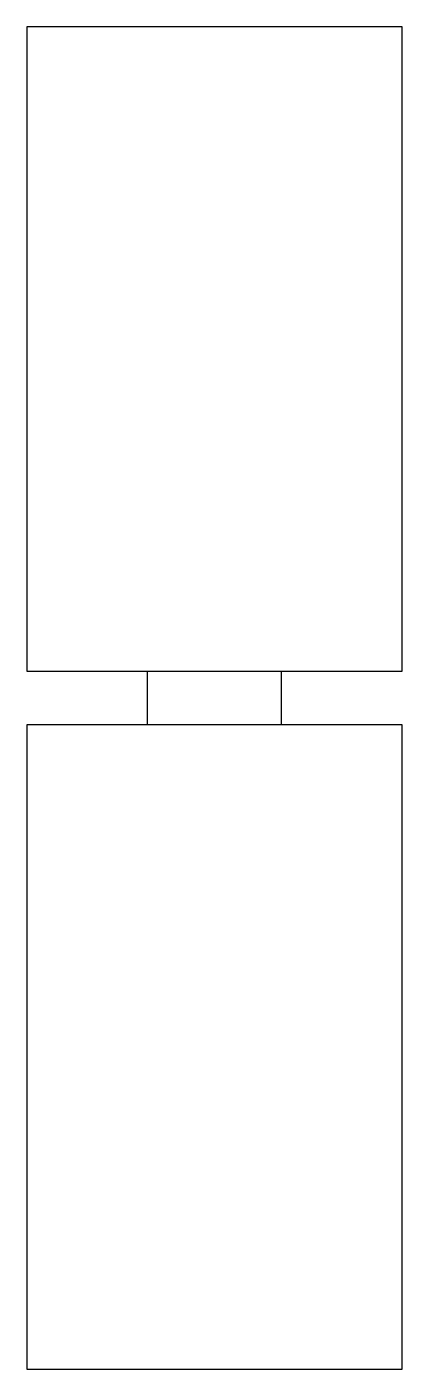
# Model space of a CAD drawing. Header units: metres. Extents: x 2 to 58, y -100 to 100.
import ezdxf

# ---------------------------------------------------------------- set-up
doc = ezdxf.new("R2010")
doc.units = ezdxf.units.M
doc.layers.add('TREAD', color=7, linetype='CONTINUOUS')

msp = doc.modelspace()

# ---------------------------------------------------------------- linework, layer by layer
at = {"layer": 'TREAD'}
for p, q in [((58, 100), (2, 100)), ((2, 100), (2, 4)), ((58, 4), (58, 100)), ((2, 4), (58, 4)), ((20, -4), (20, 4)), ((40, -4), (40, 4)), ((58, -4), (2, -4)), ((2, -4), (2, -100)), ((58, -100), (58, -4)), ((2, -100), (58, -100))]:
    msp.add_line(p, q, dxfattribs=at)

doc.saveas('drawing.dxf')
